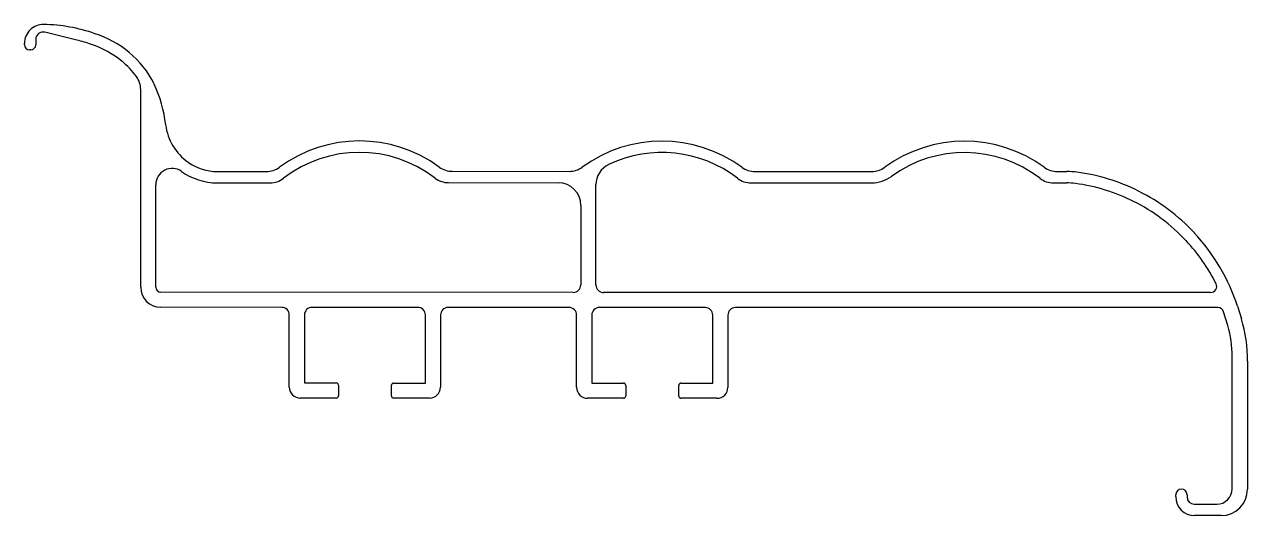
# Model space of a CAD drawing. Extents: x 627 to 788, y 560 to 625.
import ezdxf

# ---------------------------------------------------------------- set-up
doc = ezdxf.new("R2010")
doc.units = 0
doc.layers.get('0').update_dxf_attribs({"linetype": 'CONTINUOUS'})

msp = doc.modelspace()

# ---------------------------------------------------------------- linework, layer by layer
at = {"color": 7}
for p, q in [((628.12, 623.15), (628.12, 622.42)), ((633.56, 623.03), (629.3, 624.08)), ((626.62, 622.42), (626.62, 622.6)), ((627.45, 621.75), (627.29, 621.75)), ((641.99, 590.37), (641.99, 616.49)), ((652.13, 605.65), (658.61, 605.65)), ((683.19, 605.68), (698.66, 605.67)), ((723.21, 605.65), (738.66, 605.65)), ((763.19, 605.65), (764.47, 605.65)), ((643.99, 590.37), (643.99, 603.91)), ((652.13, 604.15), (659.11, 604.15)), ((682.69, 604.18), (697.2, 604.17)), ((702.19, 590.65), (702.2, 603.92)), ((722.7, 604.15), (738.66, 604.15)), ((762.69, 604.15), (764.46, 604.15)), ((700.2, 601.17), (700.19, 590.67)), ((699.19, 589.67), (644.66, 589.7)), ((783.48, 589.65), (703.19, 589.65)), ((660.64, 587.69), (644.66, 587.7)), ((678.64, 587.68), (664.64, 587.69)), ((698.64, 587.67), (682.64, 587.68)), ((716.64, 587.66), (702.64, 587.67)), ((784.43, 587.65), (720.64, 587.65)), ((787.05, 587.83), (787.56, 586.16)), ((661.64, 577.13), (661.64, 586.69)), ((663.64, 586.69), (663.64, 577.69)), ((679.64, 577.68), (679.64, 586.68)), ((681.64, 586.68), (681.64, 577.12)), ((699.64, 577.11), (699.64, 586.67)), ((701.64, 586.67), (701.64, 577.67)), ((717.64, 577.66), (717.64, 586.66)), ((719.64, 586.65), (719.64, 577.1)), ((785.75, 585.27), (785.2, 587.09)), ((786.32, 563.69), (786.32, 581.18)), ((788.36, 580.57), (788.36, 563.65)), ((663.64, 577.69), (667.84, 577.69)), ((675.44, 577.68), (679.64, 577.68)), ((701.64, 577.67), (705.84, 577.67)), ((713.44, 577.67), (717.64, 577.66)), ((668.14, 577.39), (668.14, 575.99)), ((675.14, 575.98), (675.14, 577.38)), ((706.14, 577.37), (706.14, 575.97)), ((713.14, 575.97), (713.14, 577.37)), ((667.84, 575.69), (663.08, 575.69)), ((680.2, 575.68), (675.44, 575.68)), ((705.84, 575.67), (701.08, 575.67)), ((718.2, 575.66), (713.44, 575.67)), ((778.86, 562.65), (778.86, 562.9)), ((779.61, 563.65), (779.61, 563.65)), ((780.36, 562.9), (780.36, 562.61)), ((781.32, 561.65), (784.28, 561.65)), ((784.86, 560.15), (781.36, 560.15))]:
    msp.add_line(p, q, dxfattribs=at)
for centre, radius, start, end in [((629.12, 622.6), 2.5, 88.975, 180), ((628.78, 603.6), 21.51, 70.5438, 88.975), ((629.07, 623.15), 0.95, 76.1676, 180), ((628.78, 603.6), 20.01, 70.4845, 76.1676), ((631.77, 610.94), 13.6, 50.2351, 72.1087), ((627.29, 622.42), 0.67, 180, 270), ((627.45, 622.42), 0.67, 270, 0), ((631.77, 610.93), 12.1, 50.1594, 72.2037), ((632.76, 611.92), 12.21, 25.7837, 50.8735), ((632.76, 611.92), 10.71, 35.9895, 50.8735), ((639.06, 616.49), 2.93, 0, 35.9895), ((628.48, 609.96), 16.92, 6.3317, 25.4331), ((652.28, 612.68), 7.04, 186.945, 235.3203), ((670.92, 591.8), 17.89, 53.86, 126.2606), ((670.92, 591.8), 16.39, 52.4228, 127.7042), ((710.92, 591.78), 17.89, 53.8226, 126.0891), ((710.92, 591.78), 16.39, 52.3834, 115.4667), ((750.93, 591.77), 17.89, 53.8848, 126.1152), ((750.93, 591.77), 16.39, 52.4483, 126.1152), ((652.13, 612.27), 6.62, 234.4237, 270), ((705.14, 603.92), 2.94, 115.4667, 179.9741), ((646.15, 603.91), 2.16, 54.4237, 180), ((652.13, 612.27), 8.12, 234.4237, 270), ((658.61, 608.58), 2.93, 270, 306.2614), ((683.2, 608.61), 2.93, 233.86, 269.9741), ((698.66, 608.6), 2.93, 269.9741, 306.0891), ((723.21, 608.58), 2.93, 233.8226, 270), ((738.66, 608.58), 2.93, 270, 306.1152), ((738.66, 608.58), 4.43, 270, 306.1152), ((763.19, 608.58), 2.93, 233.8848, 270), ((764.47, 595.65), 10, 82.3632, 90), ((762.37, 580.01), 25.79, 63.3755, 82.3632), ((659.11, 607.07), 2.92, 270, 307.7042), ((682.69, 607.1), 2.92, 232.4228, 269.974), ((697.2, 601.17), 3, 359.974, 89.974), ((722.7, 607.07), 2.92, 232.3834, 270), ((762.69, 607.07), 2.92, 232.4483, 270), ((764.46, 595.65), 8.5, 82.3534, 90), ((762.36, 579.98), 24.31, 63.2892, 82.3533), ((762.42, 579.95), 24.31, 42.913, 63.4531), ((762.44, 579.97), 25.79, 42.908, 63.5501), ((761.7, 579.41), 26.71, 18.3788, 42.717), ((762.34, 579.8), 24.48, 26.7441, 43.0434), ((644.66, 590.37), 2.67, 180, 269.9741), ((644.66, 590.37), 0.67, 180, 269.9741), ((699.19, 590.67), 1, 269.9741, 359.974), ((703.19, 590.65), 1, 179.9741, 270), ((783.48, 590.45), 0.8, 270, 26.7441), ((660.64, 586.69), 1, 359.9738, 89.9741), ((664.64, 586.69), 1, 89.9741, 179.974), ((678.64, 586.68), 1, 359.974, 89.9741), ((682.64, 586.68), 1, 89.974, 179.9739), ((698.64, 586.67), 1, 359.9739, 89.974), ((702.64, 586.67), 1, 89.974, 179.974), ((716.64, 586.66), 1, 359.974, 89.974), ((720.64, 586.65), 1, 90, 179.9739), ((784.43, 586.85), 0.8, 16.9373, 90), ((768.46, 580.59), 19.9, 359.9597, 16.2511), ((771.39, 581.19), 14.93, 359.9617, 15.8667), ((667.84, 577.39), 0.3, 359.9738, 89.9741), ((675.44, 577.38), 0.3, 89.9741, 179.9738), ((705.84, 577.37), 0.3, 359.9738, 89.9741), ((713.44, 577.37), 0.3, 89.9741, 179.9738), ((663.08, 577.13), 1.44, 179.9738, 269.974), ((667.84, 575.99), 0.3, 269.974, 359.9738), ((675.44, 575.98), 0.3, 179.9738, 269.974), ((680.2, 577.12), 1.44, 269.974, 359.9739), ((701.08, 577.11), 1.44, 179.9739, 269.974), ((705.84, 575.97), 0.3, 269.974, 359.9738), ((713.44, 575.97), 0.3, 179.9738, 269.9741), ((718.2, 577.1), 1.44, 269.9741, 359.9739), ((779.61, 562.9), 0.75, 90, 180), ((779.61, 562.9), 0.75, 0, 90), ((784.28, 563.69), 2.04, 270, 0), ((784.86, 563.65), 3.5, 270, 0), ((781.36, 562.65), 2.5, 180, 270), ((781.32, 562.61), 0.96, 180, 270)]:
    msp.add_arc(centre, radius, start, end, dxfattribs=at)

doc.saveas('drawing.dxf')
